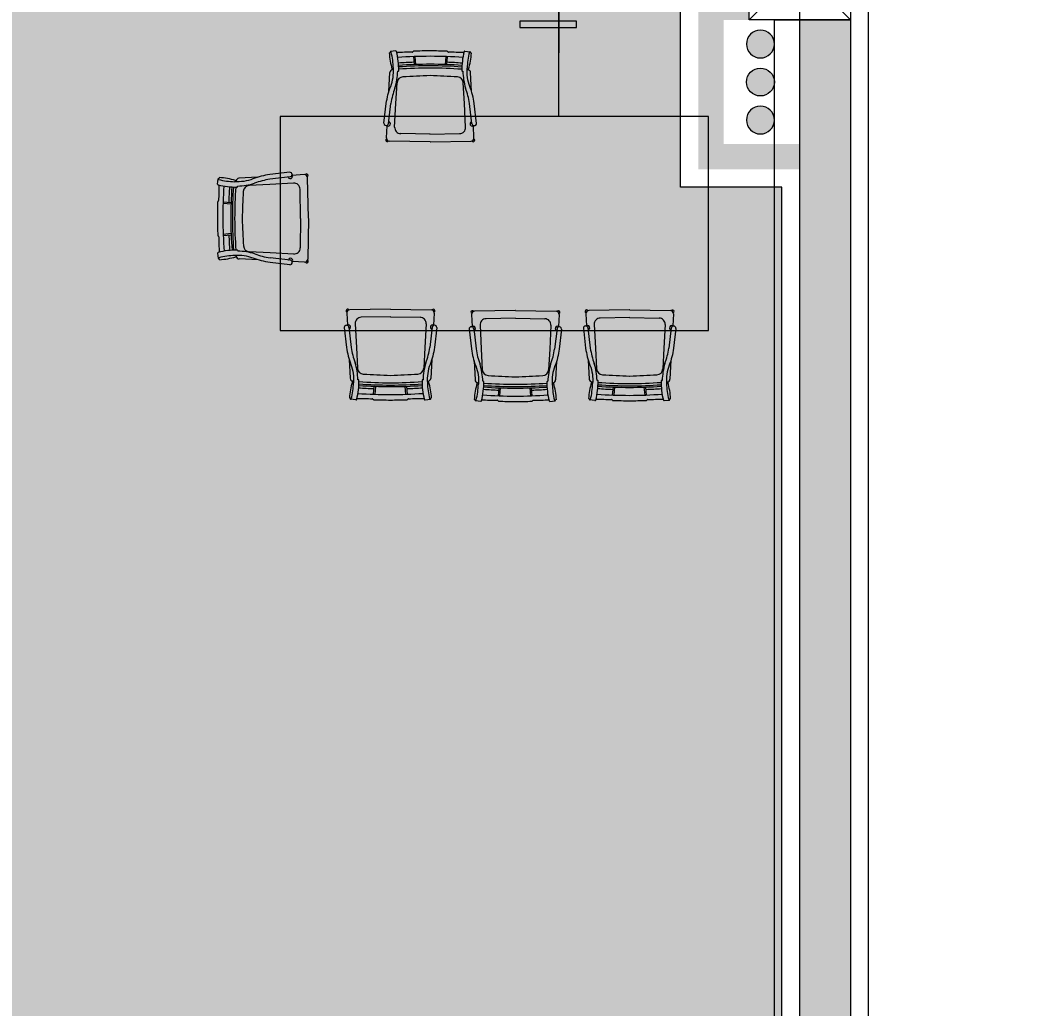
# Model space of a CAD drawing. Header units: millimetres. Extents: x 476571643 to 477489869, y 4620928210 to 4621294454.
# Drawn here: x 477234544 to 477238487, y 4621078495 to 4621082395 of the extents above; entities that cross this region are included whole.
import ezdxf

# ---------------------------------------------------------------- set-up
doc = ezdxf.new("R2010")
doc.units = ezdxf.units.MM
doc.header["$MEASUREMENT"] = 0
for name, color, linetype, lineweight in [('2D Drafting - General_Pen_No__1_Pen_No__7', 7, 'Continuous', 0), ('2D Drafting - General_Pen_No__250_Pen_No__7_Pen_No__7', 7, 'Continuous', 0), ('G-Anno-Nplt_Pen_No__151', 151, 'Continuous', 0), ('G-Anno-Nplt_Pen_No__4', 7, 'Continuous', 0), ('New_0_Pen_No__7', 7, 'Continuous', 0), ('New_reg_nak_Pen_No__7', 7, 'Continuous', 0), ('shaxtebi da milebi_Pen_No__1_Pen_No__1_Pen_No__1', 1, 'Continuous', 0), ('shaxtebi da milebi_Pen_No__5_Pen_No__5_Pen_No__5', 5, 'Continuous', 0), ('zoma_Pen_No__1', 1, 'Continuous', 0), ('zoma_Pen_No__142', 142, 'Continuous', 0), ('zoma_Pen_No__5_Pen_No__5', 5, 'Continuous', 0)]:
    doc.layers.add(name, color=color, linetype=linetype, lineweight=lineweight)
doc.layers.add('shaxtebi da milebi_Pen_No__5_Pen_No__5_Pen_No__252', color=7, linetype='Continuous', lineweight=0, true_color=0x666666)
doc.layers.add('zoma', color=7, linetype='Continuous')
doc.styles.add('GENERATED_STYLE_2', font='arial.ttf')
doc.dimstyles.new('GENERATED_STYLE__12', dxfattribs={"dimtxt": 500, "dimasz": 228, "dimexe": 0.18, "dimexo": 3, "dimgap": 0.09, "dimtad": 1, "dimtih": 1, "dimtoh": 1, "dimlfac": 0.001, "dimzin": 0, "dimdsep": 46, "dimtxsty": 'GENERATED_STYLE_2', "dimblk": 'ARROWHEAD_2', "dimblk1": 'ARROWHEAD_2', "dimblk2": 'ARROWHEAD_2', "dimcen": 0.09, "dimclrd": 1, "dimclre": 1, "dimclrt": 1, "dimadec": 0, "dimazin": 0, "dimtfac": 1, "dimtdec": 4, "dimtmove": 2, "dimatfit": 3, "dimfxl": 1, "dimtolj": 1, "dimtzin": 0, "dimarcsym": 0})
doc.dimstyles.new('GENERATED_STYLE__7', dxfattribs={"dimtxt": 200, "dimasz": 64.421331, "dimexe": 0.18, "dimexo": 3, "dimgap": 0.09, "dimtad": 1, "dimlfac": 0.001, "dimzin": 0, "dimdsep": 46, "dimtxsty": 'GENERATED_STYLE_2', "dimblk": 'ARROWHEAD_2', "dimblk1": 'ARROWHEAD_2', "dimblk2": 'ARROWHEAD_2', "dimcen": 0.09, "dimclrd": 142, "dimclre": 142, "dimclrt": 142, "dimadec": 0, "dimazin": 0, "dimtfac": 1, "dimtdec": 4, "dimtmove": 0, "dimatfit": 3, "dimfxl": 1, "dimtolj": 1, "dimtzin": 0, "dimarcsym": 0})

# ---------------------------------------------------------------- blocks, each defined once
blk = doc.blocks.new('*D1131', base_point=(476844527.1, 4621385791))
at = {"layer": 'zoma_Pen_No__142', "color": 142, "linetype": 'Continuous', "lineweight": 0, "transparency": 16777216}
for p, q in [((477240443.6, 4621093170.3), (477240358.9, 4621093219.3)), ((477240464.8, 4621093194.8), (477240337.7, 4621093194.8)), ((477240401.2, 4621075494.8), (477240401.2, 4621093194.8)), ((477240358.9, 4621075519.3), (477240443.6, 4621075470.3)), ((477240464.8, 4621075494.8), (477240337.7, 4621075494.8)), ((477240401.2, 4621075453.3), (477240401.2, 4621075494.8))]:
    blk.add_line(p, q, dxfattribs=at)
at = {"layer": 'zoma_Pen_No__142', "color": 142, "lineweight": 0, "transparency": 16777216, "insert": (477240361.2, 4621084002.9), "char_height": 200, "attachment_point": 7, "rotation": 90, "style": 'GENERATED_STYLE_2'}
blk.add_mtext('\\A1;{\\pql;\\fArial CYR|b0|i0|c204|p34;17.70}', dxfattribs=at)
blk = doc.blocks.new('ARROWHEAD_2')
at = {"color": 0, "linetype": 'Continuous', "lineweight": 0}
for p, q in [((-0.378, -0.655), (0.378, 0.655)), ((0, 0), (-1, 0))]:
    blk.add_line(p, q, dxfattribs=at)
blk = doc.blocks.new('*D1281', base_point=(476844527.1, 4621385791))
at = {"layer": 'zoma_Pen_No__1', "color": 1, "linetype": 'Continuous', "lineweight": 0, "transparency": 16777216}
for p, q in [((477237821.3, 4621075269.8), (477237821.3, 4621075719.8)), ((477256818.5, 4621075269.8), (477256818.5, 4621075719.8)), ((477237907.9, 4621075644.8), (477237734.7, 4621075344.8)), ((477256731.9, 4621075344.8), (477256905.1, 4621075644.8)), ((477237674.6, 4621075494.8), (477237821.3, 4621075494.8)), ((477237821.3, 4621075494.8), (477256818.5, 4621075494.8)), ((477256818.5, 4621075494.8), (477256965.2, 4621075494.8))]:
    blk.add_line(p, q, dxfattribs=at)
at = {"layer": 'zoma_Pen_No__1', "color": 1, "lineweight": 0, "transparency": 16777216, "insert": (477247714.8, 4621075594.8), "char_height": 500, "attachment_point": 7, "style": 'GENERATED_STYLE_2'}
blk.add_mtext('\\A1;{\\pql;\\fArial CYR|b0|i0|c204|p34;19.00}', dxfattribs=at)

msp = doc.modelspace()

# ---------------------------------------------------------------- hatches: boundary and pattern name
at = {"layer": '2D Drafting - General_Pen_No__250_Pen_No__7_Pen_No__7', "linetype": 'Continuous', "lineweight": 0}
for points in [[(477237621.317, 4621081804.611), (477237221.317, 4621081804.611), (477237221.317, 4621082494.799), (477237321.317, 4621082494.799), (477237421.317, 4621082494.799), (477237421.317, 4621082394.799), (477237321.317, 4621082394.799), (477237321.317, 4621081904.799), (477237621.317, 4621081904.799)], [(477237621.317, 4621082394.799), (477237621.317, 4621075894.799), (477237821.317, 4621075894.799), (477237821.317, 4621082394.799)]]:
    msp.add_hatch(color=7, dxfattribs=at).paths.add_polyline_path(points)
at = {"layer": 'G-Anno-Nplt_Pen_No__151', "linetype": 'Continuous', "lineweight": 0, "true_color": 0x1f2f3f}
msp.add_hatch(color=169, dxfattribs=at).paths.add_polyline_path([(477230791.317, 4621086364.799), (477230991.316, 4621086364.799), (477230991.316, 4621086064.799), (477231291.317, 4621086064.799), (477231291.317, 4621085234.611), (477230891.317, 4621085234.611), (477230891.317, 4621082864.799), (477230991.317, 4621082864.799), (477230991.317, 4621082324.799), (477230891.317, 4621082324.799), (477230891.317, 4621077464.799), (477237551.317, 4621077464.799), (477237551.317, 4621081734.611), (477237151.317, 4621081734.611), (477237151.317, 4621082564.799), (477237351.317, 4621082564.799), (477237351.317, 4621082864.799), (477237551.317, 4621082864.799), (477237551.317, 4621085824.799), (477237351.317, 4621085824.799), (477237351.317, 4621085994.799), (477237351.317, 4621086124.799), (477237151.317, 4621086124.799), (477237151.317, 4621086954.987), (477237551.317, 4621086954.987), (477237551.317, 4621091824.799), (477234051.135, 4621091824.799), (477234051.135, 4621092924.799), (477230991.317, 4621092924.799), (477230991.317, 4621092724.799), (477230791.317, 4621092724.799)])
at = {"layer": 'shaxtebi da milebi_Pen_No__1_Pen_No__1_Pen_No__1', "linetype": 'Continuous', "lineweight": 0}
msp.add_hatch(color=1, dxfattribs=at).paths.add_polyline_path([(477237466.317, 4621082244.799, -1), (477237466.317, 4621082354.799, -1)])
at = {"layer": 'shaxtebi da milebi_Pen_No__5_Pen_No__5_Pen_No__252', "linetype": 'Continuous', "lineweight": 0, "true_color": 0x666666}
msp.add_hatch(color=251, dxfattribs=at).paths.add_polyline_path([(477237466.317, 4621081944.799, 1), (477237466.317, 4621082054.799, 1)])
at = {"layer": 'shaxtebi da milebi_Pen_No__5_Pen_No__5_Pen_No__5', "linetype": 'Continuous', "lineweight": 0}
msp.add_hatch(color=5, dxfattribs=at).paths.add_polyline_path([(477237466.317, 4621082204.799, -1), (477237466.317, 4621082094.799, -1)])

# ---------------------------------------------------------------- linework, layer by layer
at = {"layer": '2D Drafting - General_Pen_No__1_Pen_No__7', "color": 7, "linetype": 'Continuous', "lineweight": 0}
for p, q in [((477237421.317, 4621082394.799), (477237821.317, 4621082794.799)), ((477237821.317, 4621082394.799), (477237421.317, 4621082794.799))]:
    msp.add_line(p, q, dxfattribs=at)
at = {"layer": '2D Drafting - General_Pen_No__1_Pen_No__7', "color": 7, "linetype": 'Continuous', "lineweight": 0, "flags": 128}
for points in [[(477237821.317, 4621082394.799), (477237421.317, 4621082394.799), (477237421.317, 4621082794.799), (477237821.317, 4621082794.799)], [(477237521.317, 4621075894.799), (477237521.317, 4621082394.799), (477237821.317, 4621082394.799), (477237821.317, 4621075894.799)]]:
    msp.add_lwpolyline(points, close=True, dxfattribs=at)
at = {"layer": 'G-Anno-Nplt_Pen_No__4', "color": 7, "linetype": 'Continuous', "lineweight": 0, "flags": 128}
msp.add_lwpolyline([(477237551.317, 4621077464.799), (477237551.317, 4621081734.611), (477237151.317, 4621081734.611), (477237151.317, 4621082564.799), (477237351.317, 4621082564.799), (477237351.317, 4621082864.799), (477237551.317, 4621082864.799), (477237551.317, 4621085824.799), (477237351.317, 4621085824.799), (477237351.317, 4621085994.799), (477237351.317, 4621086124.799), (477237151.317, 4621086124.799), (477237151.317, 4621086954.987), (477237551.317, 4621086954.987), (477237551.317, 4621091824.799)], dxfattribs=at)
at = {"layer": 'New_0_Pen_No__7', "color": 7, "linetype": 'Continuous', "lineweight": 0}
for p, q in [((477236001.632, 4621082264.707), (477236005.31, 4621082265.636)), ((477236005.237, 4621082265.927), (477236005.31, 4621082265.636)), ((477236027.079, 4621082272.354), (477236005.917, 4621082269.878)), ((477236095.807, 4621082270.574), (477236094.541, 4621082268.951)), ((477236096.674, 4621082250.039), (477236099.494, 4621082218.749)), ((477236102.759, 4621082250.337), (477236105.587, 4621082218.954)), ((477236224.507, 4621082250.202), (477236221.61, 4621082218.826)), ((477236230.591, 4621082249.892), (477236227.703, 4621082218.607)), ((477236231.503, 4621082270.425), (477236232.766, 4621082268.799)), ((477236300.235, 4621082272.053), (477236321.392, 4621082269.53)), ((477236322.063, 4621082265.578), (477236321.989, 4621082265.287)), ((477236325.665, 4621082264.35), (477236321.989, 4621082265.287)), ((477236000.468, 4621082112.906), (477236004.473, 4621082187.441)), ((477236037.115, 4621082192.763), (477236035.082, 4621082192.752)), ((477236290.024, 4621082192.484), (477236292.057, 4621082192.469)), ((477236326.495, 4621082112.547), (477236322.654, 4621082187.09)), ((477236027.974, 4621082065.541), (477236032.367, 4621082147.292)), ((477236298.029, 4621082065.243), (477236293.816, 4621082147.004)), ((477235998.867, 4621081984.934), (477236008.315, 4621082065.562)), ((477236022.952, 4621081972.078), (477236027.974, 4621082065.541)), ((477236302.846, 4621081971.77), (477236298.029, 4621082065.243)), ((477236327.814, 4621081984.572), (477236318.544, 4621082065.221)), ((477235990.62, 4621081929.638), (477235993.178, 4621081977.251)), ((477236004.116, 4621081990.725), (477236003.016, 4621081991.644)), ((477236322.577, 4621081990.374), (477236323.679, 4621081991.29)), ((477236335.939, 4621081929.257), (477236333.486, 4621081976.876)), ((477236163.403, 4621081944.251), (477236046.811, 4621081946.427)), ((477236162.334, 4621081944.253), (477236278.93, 4621081946.171)), ((477236162.728, 4621081913.823), (477236002.549, 4621081916.812)), ((477236163.797, 4621081913.822), (477236323.981, 4621081916.458)), ((477235483.03, 4621081774.021), (477235408.503, 4621081769.878)), ((477235610.998, 4621081775.858), (477235530.388, 4621081766.261)), ((477235666.28, 4621081784.207), (477235618.671, 4621081781.561)), ((477235323.631, 4621081747.114), (477235326.068, 4621081768.281)), ((477235330.018, 4621081768.969), (477235330.309, 4621081768.896)), ((477235331.232, 4621081772.576), (477235330.309, 4621081768.896)), ((477235403.241, 4621081737.226), (477235403.248, 4621081739.259)), ((477235530.448, 4621081745.747), (477235448.706, 4621081741.203)), ((477235623.902, 4621081750.942), (477235530.448, 4621081745.747)), ((477235605.218, 4621081770.598), (477235604.297, 4621081771.696)), ((477235682.412, 4621081612.129), (477235679.127, 4621081772.302)), ((477235651.988, 4621081610.543), (477235649.597, 4621081727.13)), ((477235325.538, 4621081678.39), (477235327.159, 4621081679.659)), ((477235345.789, 4621081671.475), (477235377.176, 4621081668.706)), ((477235346.075, 4621081677.561), (477235377.371, 4621081674.799)), ((477235651.985, 4621081611.611), (477235650.281, 4621081495.012)), ((477235682.415, 4621081611.06), (477235680.075, 4621081450.871)), ((477235325.938, 4621081542.695), (477235327.567, 4621081541.435)), ((477235346.148, 4621081549.729), (477235377.519, 4621081552.683)), ((477235346.47, 4621081543.645), (477235377.749, 4621081546.591)), ((477235324.437, 4621081473.96), (477235326.999, 4621081452.808)), ((477235403.987, 4621081484.318), (477235404.006, 4621081482.285)), ((477235531.245, 4621081475.693), (477235449.477, 4621081479.754)), ((477235624.727, 4621081471.049), (477235531.245, 4621081475.693)), ((477235330.953, 4621081452.143), (477235331.243, 4621081452.218)), ((477235332.187, 4621081448.544), (477235331.243, 4621081452.218)), ((477235483.991, 4621081447.995), (477235409.441, 4621081451.698)), ((477235611.969, 4621081446.912), (477235531.303, 4621081456.034)), ((477235606.157, 4621081452.138), (477235605.243, 4621081451.034)), ((477235667.298, 4621081438.889), (477235619.675, 4621081441.255)), ((477235833.92, 4621081238.132), (477235836.399, 4621081190.514)), ((477236006.054, 4621081253.661), (477235845.871, 4621081250.937)), ((477236007.533, 4621081223.231), (477235890.938, 4621081221.249)), ((477236006.465, 4621081223.231), (477236123.058, 4621081221.119)), ((477236007.123, 4621081253.66), (477236167.303, 4621081250.757)), ((477236179.24, 4621081237.938), (477236176.707, 4621081190.324)), ((477236326.6, 4621081232.163), (477236329.08, 4621081184.546)), ((477236498.734, 4621081247.692), (477236338.551, 4621081244.969)), ((477236499.803, 4621081247.691), (477236659.983, 4621081244.789)), ((477236671.92, 4621081231.97), (477236669.387, 4621081184.355)), ((477236777.478, 4621081235.148), (477236779.957, 4621081187.53)), ((477236949.612, 4621081250.676), (477236789.428, 4621081247.953)), ((477236950.681, 4621081250.676), (477237110.861, 4621081247.773)), ((477237122.797, 4621081234.954), (477237120.265, 4621081187.339)), ((477235842.075, 4621081182.822), (477235851.389, 4621081102.178)), ((477235867.036, 4621081195.638), (477235871.903, 4621081102.167)), ((477236146.93, 4621081195.481), (477236141.959, 4621081102.015)), ((477236171.023, 4621081182.638), (477236161.618, 4621081102.004)), ((477236359.717, 4621081189.669), (477236364.584, 4621081096.198)), ((477236500.214, 4621081217.262), (477236383.618, 4621081215.28)), ((477236499.145, 4621081217.263), (477236615.738, 4621081215.15)), ((477236639.611, 4621081189.512), (477236634.639, 4621081096.047)), ((477236810.594, 4621081192.653), (477236815.461, 4621081099.182)), ((477236951.091, 4621081220.246), (477236834.496, 4621081218.264)), ((477236950.022, 4621081220.247), (477237066.615, 4621081218.134)), ((477237090.488, 4621081192.496), (477237085.516, 4621081099.031)), ((477235847.315, 4621081177.023), (477235846.213, 4621081176.105)), ((477236165.776, 4621081176.844), (477236166.877, 4621081175.926)), ((477236334.755, 4621081176.853), (477236344.07, 4621081096.209)), ((477236339.995, 4621081171.054), (477236338.894, 4621081170.137)), ((477236663.703, 4621081176.669), (477236654.298, 4621081096.036)), ((477236658.456, 4621081170.876), (477236659.557, 4621081169.957)), ((477236785.633, 4621081179.838), (477236794.947, 4621081099.194)), ((477236790.873, 4621081174.039), (477236789.771, 4621081173.121)), ((477237114.58, 4621081179.653), (477237105.176, 4621081099.02)), ((477237109.334, 4621081173.86), (477237110.434, 4621081172.941)), ((477235871.903, 4621081102.167), (477235876.161, 4621081020.409)), ((477236141.959, 4621081102.015), (477236137.61, 4621081020.262)), ((477236364.584, 4621081096.198), (477236368.841, 4621081014.44)), ((477236634.639, 4621081096.047), (477236630.29, 4621081014.293)), ((477236815.461, 4621081099.182), (477236819.718, 4621081017.424)), ((477237085.516, 4621081099.031), (477237081.168, 4621081017.278)), ((477235843.464, 4621081054.847), (477235847.345, 4621080980.306)), ((477236169.491, 4621081054.665), (477236165.526, 4621080980.128)), ((477236336.144, 4621081048.879), (477236340.025, 4621080974.338)), ((477236662.171, 4621081048.696), (477236658.206, 4621080974.159)), ((477236787.021, 4621081051.863), (477236790.903, 4621080977.322)), ((477237113.048, 4621081051.68), (477237109.084, 4621080977.144)), ((477235879.978, 4621080974.93), (477235877.945, 4621080974.944)), ((477235939.442, 4621080917.554), (477235942.313, 4621080948.841)), ((477235945.526, 4621080917.247), (477235948.406, 4621080948.625)), ((477236067.274, 4621080917.179), (477236064.429, 4621080948.56)), ((477236073.358, 4621080917.479), (477236070.522, 4621080948.769)), ((477236132.886, 4621080974.788), (477236134.92, 4621080974.8)), ((477236372.658, 4621080968.961), (477236370.625, 4621080968.976)), ((477236625.567, 4621080968.82), (477236627.6, 4621080968.832)), ((477236823.536, 4621080971.946), (477236821.503, 4621080971.96)), ((477236883, 4621080914.57), (477236885.871, 4621080945.856)), ((477236889.084, 4621080914.263), (477236891.964, 4621080945.641)), ((477237010.831, 4621080914.195), (477237007.987, 4621080945.576)), ((477237016.916, 4621080914.495), (477237014.08, 4621080945.784)), ((477237076.444, 4621080971.804), (477237078.477, 4621080971.816)), ((477236432.122, 4621080911.586), (477236434.994, 4621080942.872)), ((477236438.207, 4621080911.279), (477236441.086, 4621080942.656)), ((477236559.954, 4621080911.21), (477236557.109, 4621080942.591)), ((477236566.039, 4621080911.511), (477236563.202, 4621080942.8)), ((477235844.376, 4621080903.045), (477235848.052, 4621080902.11)), ((477235847.978, 4621080901.819), (477235848.052, 4621080902.11)), ((477235869.81, 4621080895.356), (477235848.652, 4621080897.867)), ((477235938.541, 4621080897.021), (477235937.277, 4621080898.646)), ((477236074.237, 4621080896.945), (477236075.502, 4621080898.569)), ((477236142.966, 4621080895.202), (477236164.126, 4621080897.69)), ((477236168.409, 4621080902.864), (477236164.731, 4621080901.933)), ((477236164.805, 4621080901.641), (477236164.731, 4621080901.933)), ((477236337.056, 4621080897.077), (477236340.732, 4621080896.141)), ((477236340.658, 4621080895.85), (477236340.732, 4621080896.141)), ((477236362.49, 4621080889.387), (477236341.332, 4621080891.898)), ((477236431.221, 4621080891.052), (477236429.957, 4621080892.678)), ((477236566.917, 4621080890.976), (477236568.182, 4621080892.6)), ((477236635.646, 4621080889.234), (477236656.807, 4621080891.722)), ((477236661.089, 4621080896.895), (477236657.411, 4621080895.964)), ((477236657.485, 4621080895.673), (477236657.411, 4621080895.964)), ((477236787.933, 4621080900.061), (477236791.61, 4621080899.126)), ((477236791.536, 4621080898.835), (477236791.61, 4621080899.126)), ((477236813.368, 4621080892.371), (477236792.21, 4621080894.883)), ((477236882.098, 4621080894.037), (477236880.835, 4621080895.662)), ((477237017.794, 4621080893.961), (477237019.06, 4621080895.585)), ((477237086.523, 4621080892.218), (477237107.684, 4621080894.706)), ((477237111.966, 4621080899.879), (477237108.289, 4621080898.948)), ((477237108.362, 4621080898.657), (477237108.289, 4621080898.948))]:
    msp.add_line(p, q, dxfattribs=at)
for points in [[(477236671.26, 4621084180.132), (477236671.26, 4621082265.021)], [(477236671.26, 4621082014.195), (477236671.26, 4621082614.195), (477237325.427, 4621082614.195)], [(477235980.729, 4621081987.06), (477235989.931, 4621082065.583)], [(477236345.956, 4621081986.657), (477236336.927, 4621082065.2)], [(477235608.84, 4621081793.992), (477235530.334, 4621081784.645)], [(477235609.917, 4621081428.766), (477235531.357, 4621081437.65)], [(477235823.934, 4621081180.727), (477235833.005, 4621081102.188)], [(477236189.161, 4621081180.522), (477236180.002, 4621081101.994)], [(477236316.614, 4621081174.758), (477236325.686, 4621081096.22)], [(477236681.841, 4621081174.553), (477236672.682, 4621081096.025)], [(477236767.492, 4621081177.742), (477236776.563, 4621081099.204)], [(477237132.719, 4621081177.538), (477237123.56, 4621081099.01)]]:
    msp.add_lwpolyline(points, dxfattribs=at)
for points in [[(477236740.277, 4621082389.695), (477236516.781, 4621082389.695), (477236516.781, 4621082364.879), (477236740.277, 4621082364.879)], [(477237261.26, 4621082014.195), (477235571.022, 4621082014.195), (477235571.022, 4621081168.735), (477237261.26, 4621081168.735)]]:
    msp.add_lwpolyline(points, close=True, dxfattribs=at)
for points in [[(477235989.987, 4621082065.583, -0.05838097), (477236007.194, 4621082132.254, 0.11288216), (477236017.778, 4621082205.037)], [(477236336.872, 4621082065.2, 0.05838097), (477236319.811, 4621082131.909, -0.11288216), (477236309.388, 4621082204.716)], [(477235989.326, 4621081977.877), (477235991.648, 4621081977.542, -0.08130171), (477235996.989, 4621081975.859)], [(477236337.339, 4621081977.493), (477236335.017, 4621081977.164, 0.08130171), (477236329.672, 4621081975.492)], [(477235530.334, 4621081784.589, 0.05838097), (477235463.695, 4621081767.258, -0.11288216), (477235390.931, 4621081756.54)], [(477235618.038, 4621081785.412), (477235618.377, 4621081783.091, 0.08130171), (477235620.07, 4621081777.753)], [(477235531.357, 4621081437.705, -0.05838097), (477235464.617, 4621081454.643, 0.11288216), (477235391.791, 4621081464.932)], [(477235619.065, 4621081437.4), (477235619.39, 4621081439.723, -0.08130171), (477235621.052, 4621081445.071)], [(477235832.546, 4621081189.895), (477235834.868, 4621081190.226, 0.08130171), (477235840.212, 4621081191.9)], [(477236180.559, 4621081189.7), (477236178.237, 4621081190.033, -0.08130171), (477236172.896, 4621081191.714)], [(477236325.227, 4621081183.926), (477236327.549, 4621081184.257, 0.08130171), (477236332.892, 4621081185.932)], [(477236673.239, 4621081183.732), (477236670.918, 4621081184.065, -0.08130171), (477236665.576, 4621081185.745)], [(477236776.104, 4621081186.911), (477236778.426, 4621081187.241, 0.08130171), (477236783.77, 4621081188.916)], [(477237124.117, 4621081186.716), (477237121.795, 4621081187.049, -0.08130171), (477237116.453, 4621081188.73)], [(477235833.061, 4621081102.188, 0.05838097), (477235850.158, 4621081035.489, -0.11288216), (477235860.621, 4621080962.688)], [(477236179.946, 4621081101.994, -0.05838097), (477236162.775, 4621081035.314, 0.11288216), (477236152.23, 4621080962.524)], [(477236325.741, 4621081096.22, 0.05838097), (477236342.838, 4621081029.52, -0.11288216), (477236353.301, 4621080956.719)], [(477236672.627, 4621081096.025, -0.05838097), (477236655.455, 4621081029.345, 0.11288216), (477236644.911, 4621080956.556)], [(477236776.619, 4621081099.204, 0.05838097), (477236793.715, 4621081032.505, -0.11288216), (477236804.178, 4621080959.704)], [(477237123.504, 4621081099.01, -0.05838097), (477237106.333, 4621081032.329, 0.11288216), (477237095.788, 4621080959.54)]]:
    msp.add_lwpolyline(points, format="xyb", dxfattribs=at)
for centre, radius, start, end in [((477236279.008, 4621082280.809), 277.843, 183.322308, 196.720879), ((477236007.834, 4621082267.514), 3.044, 129.032752, 211.421542), ((477236006.271, 4621082266.855), 3.044, 14.285143, 96.673945), ((477235738.789, 4621082198.748), 279.06, 1.2913, 14.285155), ((477236027.433, 4621082269.331), 3.044, 14.285158, 96.673951), ((477235759.951, 4621082201.225), 279.06, 358.628489, 14.285155), ((477236564.635, 4621059052.071), 23220.515, 91.1657892, 91.3161525), ((477236163.359, 4621080496.303), 1755.051, 85.796168, 94.184849), ((477236092.141, 4621082270.823), 3.044, 271.165789, 322.042385), ((477236098.207, 4621082268.702), 3.044, 91.136613, 142.042372), ((477236558.758, 4621059055.799), 23220.515, 90.9749413, 91.1366155), ((477235717.385, 4621059056.726), 23220.515, 88.7370948, 88.898769), ((477236229.099, 4621082268.558), 3.044, 37.831356, 88.7371), ((477236235.17, 4621082270.665), 3.044, 217.831348, 268.707931), ((477235711.499, 4621059053.011), 23220.515, 88.5575588, 88.707922), ((477236567.206, 4621082200.335), 279.06, 165.588555, 181.245221), ((477236299.875, 4621082269.031), 3.044, 83.199775, 165.588549), ((477236588.363, 4621082197.812), 279.06, 165.588555, 178.58241), ((477236048.325, 4621082281.063), 277.843, 343.152831, 356.551403), ((477236321.031, 4621082266.508), 3.044, 83.199771, 165.588553), ((477236319.47, 4621082267.17), 3.044, 328.452169, 50.840957), ((477236161.665, 4621080464.799), 1764.182, 92.046245, 94.019469), ((477236161.665, 4621080464.799), 1755.051, 85.854241, 94.019469), ((477236161.665, 4621080464.799), 1748.964, 85.848304, 94.025407), ((477236161.665, 4621080464.799), 1764.182, 85.854241, 87.827465), ((477236016.63, 4621082186.788), 12.174, 98.073629, 176.924068), ((477236015.828, 4621082201.746), 3.044, 196.720874, 273.009377), ((477237232.574, 4621059057.324), 23173.34, 93.0039966, 93.0093776), ((477235771.188, 4621082201.036), 264.024, 343.41271, 358.202057), ((477236056.681, 4621082145.985), 24.348, 92.914472, 176.924068), ((477236037.106, 4621082194.589), 1.826, 270.304311, 358.628485), ((477236161.665, 4621080464.799), 1739.833, 85.831094, 94.042616), ((477237232.148, 4621059057.332), 23142.905, 92.6482821, 92.9144718), ((477235043.144, 4621059059.744), 23142.905, 86.9592386, 87.2254284), ((477236269.5, 4621082145.751), 24.348, 2.949641, 86.959239), ((477236290.037, 4621082194.31), 1.826, 181.245222, 269.569406), ((477236555.969, 4621082200.171), 264.024, 181.671653, 196.461), ((477235043.577, 4621059059.736), 23173.34, 86.8643417, 86.8697226), ((477236311.331, 4621082201.421), 3.044, 266.864332, 343.152825), ((477236310.496, 4621082186.464), 12.174, 2.949641, 81.800083), ((477236283.116, 4621082025.482), 277.599, 158.845452, 171.698512), ((477236043.654, 4621082025.746), 277.599, 8.175199, 21.028258), ((477235989.921, 4621081987.05), 9.192, 179.936852, 359.936857), ((477235996.885, 4621081985.05), 9.192, 270.648482, 38.119812), ((477236000.806, 4621081993.141), 1.085, 199.797053, 284.136245), ((477236001.608, 4621081989.958), 2.196, 50.112008, 104.136219), ((477236047.265, 4621081970.771), 24.348, 176.924068, 268.930841), ((477236278.529, 4621081970.517), 24.348, 270.94287, 2.949643), ((477236329.796, 4621081984.683), 9.192, 141.753898, 269.225227), ((477236325.084, 4621081989.602), 2.196, 75.737471, 129.761695), ((477236325.893, 4621081992.782), 1.085, 255.737505, 340.076648), ((477236336.764, 4621081986.667), 9.192, 179.936857, 359.936852), ((477235993.862, 4621081920.693), 6.087, 118.449945, 327.404958), ((477236002.776, 4621081928.985), 12.174, 176.924067, 268.930838), ((477236163.296, 4621081944.253), 30.436, 268.930825, 270.942855), ((477236163.269, 4621081919.901), 6.087, 268.930825, 270.942855), ((477236323.781, 4621081928.631), 12.174, 270.94287, 2.949643), ((477236332.677, 4621081920.32), 6.087, 212.468746, 61.423772), ((477235602.796, 4621081773.903), 1.085, 345.969614, 70.308799), ((477235605.979, 4621081773.108), 2.196, 165.969637, 219.993859), ((477235610.879, 4621081777.84), 9.192, 231.986044, 359.457383), ((477235608.867, 4621081784.8), 9.192, 270.169005, 90.169005), ((477235666.955, 4621081772.052), 12.174, 1.175014, 93.181795), ((477235675.23, 4621081780.981), 6.087, 302.700896, 151.655918), ((477235326.655, 4621081746.766), 3.044, 173.431913, 255.82071), ((477235394.267, 4621082014.374), 279.06, 255.820705, 271.477371), ((477235329.092, 4621081767.933), 3.044, 173.431916, 255.820707), ((477235328.436, 4621081766.369), 3.044, 58.684313, 141.073095), ((477258544.868, 4621081252.462), 23220.515, 178.7897082, 178.9400715), ((477235396.704, 4621082035.541), 279.06, 255.820705, 268.81456), ((477235315.642, 4621081495.171), 277.843, 73.384981, 86.783552), ((477237099.922, 4621081617.435), 1755.051, 176.028318, 184.416999), ((477237131.432, 4621081615.869), 1764.182, 176.086392, 178.059615), ((477237131.432, 4621081615.869), 1755.051, 176.086392, 184.251619), ((477237131.432, 4621081615.869), 1748.964, 176.080454, 184.257557), ((477237131.432, 4621081615.869), 1739.833, 176.063244, 184.274766), ((477235394.218, 4621081758.496), 3.044, 357.09648, 73.384982), ((477235409.178, 4621081757.722), 12.174, 93.181793, 172.032229), ((477258540.849, 4621080584.512), 23173.34, 177.0964781, 177.1018591), ((477235401.415, 4621081737.232), 1.826, 271.477373, 359.801533), ((477235394.477, 4621082003.137), 264.024, 271.903803, 286.69315), ((477235450.057, 4621081716.892), 24.348, 93.181793, 177.191391), ((477235570.976, 4621081491.534), 277.599, 98.407348, 111.260408), ((477235625.253, 4621081726.631), 24.348, 1.17502, 93.181793), ((477258540.843, 4621080584.085), 23142.905, 177.1913886, 177.4575784), ((477258541.129, 4621081258.332), 23220.515, 178.9692446, 179.1309188), ((477235327.414, 4621081675.994), 3.044, 128.063497, 178.969254), ((477235325.283, 4621081682.056), 3.044, 308.063489, 358.940064), ((477258538.647, 4621082099.702), 23220.515, 181.2070917, 181.3687659), ((477258534.386, 4621082773.081), 23142.905, 182.8804322, 183.1466219), ((477235651.983, 4621081611.505), 30.436, 359.162988, 1.175018), ((477235676.335, 4621081611.576), 6.087, 359.162997, 1.175022), ((477235327.801, 4621081545.102), 3.044, 181.368763, 232.274517), ((477235325.704, 4621081539.027), 3.044, 1.397945, 52.274517), ((477258542.351, 4621082105.594), 23220.515, 181.397939, 181.5483023), ((477237131.432, 4621081615.869), 1764.182, 182.278395, 184.251619), ((477235450.685, 4621081504.073), 24.348, 183.146622, 267.156218), ((477235327.459, 4621081474.326), 3.044, 104.517305, 186.906102), ((477235396.648, 4621081207.122), 279.06, 88.860639, 104.517305), ((477235399.21, 4621081185.97), 279.06, 91.52345, 104.517305), ((477235314.962, 4621081725.852), 277.843, 273.554458, 286.95303), ((477235395.09, 4621081462.995), 3.044, 286.95303, 3.241524), ((477235410.045, 4621081463.857), 12.174, 188.305778, 267.156216), ((477258534.392, 4621082773.509), 23173.34, 183.2361507, 183.2415316), ((477235402.161, 4621081484.301), 1.826, 0.53647, 88.860639), ((477235396.792, 4621081218.36), 264.024, 73.644861, 88.434207), ((477235570.27, 4621081730.995), 277.599, 249.077602, 261.930662), ((477235625.935, 4621081495.368), 24.348, 267.156217, 359.162991), ((477235330.02, 4621081453.174), 3.044, 104.517305, 186.906102), ((477235329.355, 4621081454.734), 3.044, 219.264908, 301.653695), ((477235603.755, 4621081448.818), 1.085, 290.029209, 14.368377), ((477235606.934, 4621081449.633), 2.196, 140.344149, 194.368382), ((477235611.861, 4621081444.93), 9.192, 0.880626, 128.351968), ((477235609.89, 4621081437.958), 9.192, 270.169006, 90.169005), ((477235667.902, 4621081451.048), 12.174, 267.156217, 359.162991), ((477235676.23, 4621081442.168), 6.087, 208.682094, 57.637114), ((477235837.177, 4621081247.071), 6.087, 32.499788, 241.454817), ((477235846.078, 4621081238.765), 12.174, 90.973917, 182.980686), ((477236006.571, 4621081223.229), 30.436, 88.961881, 90.97391), ((477236006.585, 4621081247.582), 6.087, 88.961781, 90.973811), ((477236167.083, 4621081238.585), 12.174, 356.955116, 88.961885), ((477236175.992, 4621081246.882), 6.087, 298.480992, 147.436007), ((477236329.858, 4621081241.103), 6.087, 32.499788, 241.454817), ((477236338.758, 4621081232.796), 12.174, 90.973914, 182.980693), ((477236499.252, 4621081217.261), 30.436, 88.961881, 90.97391), ((477236499.265, 4621081241.613), 6.087, 88.962031, 90.97406), ((477236659.763, 4621081232.617), 12.174, 356.955113, 88.961884), ((477236668.673, 4621081240.913), 6.087, 298.480984, 147.436015), ((477236780.735, 4621081244.087), 6.087, 32.499797, 241.454808), ((477236789.635, 4621081235.781), 12.174, 90.973917, 182.980686), ((477236950.129, 4621081220.245), 30.436, 88.961881, 90.97391), ((477236950.143, 4621081244.597), 6.087, 88.962031, 90.97406), ((477237110.64, 4621081235.601), 12.174, 356.95511, 88.961887), ((477237119.55, 4621081243.897), 6.087, 298.480993, 147.436006), ((477235833.126, 4621081180.721), 9.192, 359.967903, 179.967897), ((477235840.093, 4621081182.709), 9.192, 321.784944, 89.256273), ((477235891.352, 4621081196.904), 24.348, 90.973915, 182.980688), ((477236122.616, 4621081196.774), 24.348, 356.955113, 88.961887), ((477236173.005, 4621081182.523), 9.192, 90.679529, 218.150858), ((477236179.969, 4621081180.527), 9.192, 359.967903, 179.967897), ((477236325.806, 4621081174.753), 9.192, 359.967903, 179.967897), ((477236332.773, 4621081176.741), 9.192, 321.784942, 89.256274), ((477236384.032, 4621081190.935), 24.348, 90.973917, 182.980689), ((477236615.297, 4621081190.806), 24.348, 356.955114, 88.961886), ((477236665.685, 4621081176.554), 9.192, 90.679528, 218.150856), ((477236672.649, 4621081174.559), 9.192, 359.967897, 179.967903), ((477236776.684, 4621081177.737), 9.192, 359.967897, 179.967903), ((477236783.65, 4621081179.725), 9.192, 321.78494, 89.256274), ((477236834.91, 4621081193.919), 24.348, 90.973915, 182.980688), ((477237066.174, 4621081193.79), 24.348, 356.955111, 88.961886), ((477237116.562, 4621081179.538), 9.192, 90.679527, 218.15086), ((477237123.527, 4621081177.543), 9.192, 359.967904, 179.967903), ((477235844.001, 4621081174.612), 1.085, 75.768507, 160.107737), ((477235844.808, 4621081177.793), 2.196, 255.768509, 309.792742), ((477236168.284, 4621081177.612), 2.196, 230.143057, 284.167277), ((477236169.087, 4621081174.43), 1.085, 19.828123, 104.167246), ((477236336.681, 4621081168.644), 1.085, 75.768537, 160.107708), ((477236337.488, 4621081171.825), 2.196, 255.768528, 309.792774), ((477236660.965, 4621081171.643), 2.196, 230.143025, 284.167257), ((477236661.768, 4621081168.461), 1.085, 19.828093, 104.167274), ((477236787.559, 4621081171.628), 1.085, 75.768524, 160.107655), ((477236788.365, 4621081174.809), 2.196, 255.76854, 309.792763), ((477237111.842, 4621081174.628), 2.196, 230.143056, 284.167278), ((477237112.645, 4621081171.446), 1.085, 19.8281, 104.16727), ((477236126.257, 4621081141.802), 277.599, 188.206244, 201.059303), ((477235886.795, 4621081141.936), 277.599, 338.876498, 351.729557), ((477236618.937, 4621081135.833), 277.599, 188.206244, 201.059303), ((477236379.475, 4621081135.967), 277.599, 338.876498, 351.729557), ((477237069.815, 4621081138.817), 277.599, 188.206244, 201.059303), ((477236830.353, 4621081138.951), 277.599, 338.876498, 351.729557), ((477235614.037, 4621080967.099), 264.024, 1.702699, 16.492045), ((477236398.818, 4621080966.659), 264.024, 163.443756, 178.233102), ((477236106.718, 4621080961.13), 264.024, 1.702699, 16.492045), ((477236891.499, 4621080960.691), 264.024, 163.443756, 178.233103), ((477236557.595, 4621080964.115), 264.024, 1.702699, 16.492045), ((477237342.376, 4621080963.675), 264.024, 163.443756, 178.233102), ((477235900.476, 4621081021.675), 24.348, 182.980686, 266.990284), ((477237114.323, 4621104108.342), 23142.905, 266.990284, 267.2564737), ((477234925.318, 4621104109.568), 23142.905, 272.6793274, 272.9455171), ((477236113.296, 4621081021.555), 24.348, 272.945517, 356.955114), ((477236393.156, 4621081015.706), 24.348, 182.980688, 266.990285), ((477237607.003, 4621104102.373), 23142.905, 266.990284, 267.2564737), ((477235417.998, 4621104103.6), 23142.905, 272.6793274, 272.9455171), ((477236605.976, 4621081015.587), 24.348, 272.945517, 356.955114), ((477236844.034, 4621081018.69), 24.348, 182.980689, 266.990283), ((477238057.881, 4621104105.358), 23142.905, 266.990284, 267.2564737), ((477235868.876, 4621104106.584), 23142.905, 272.6793279, 272.9455176), ((477237056.854, 4621081018.571), 24.348, 272.945518, 356.95511), ((477236121.724, 4621080886.482), 277.843, 163.183876, 176.582448), ((477235859.503, 4621080980.939), 12.174, 182.980689, 261.831125), ((477235581.642, 4621080969.44), 279.06, 345.6196, 358.613455), ((477235858.676, 4621080965.982), 3.044, 86.895376, 163.183889), ((477237113.894, 4621104108.35), 23173.34, 266.8953794, 266.9007603), ((477235602.8, 4621080966.929), 279.06, 345.619601, 1.276266), ((477235879.965, 4621080973.104), 1.826, 1.27626, 89.600444), ((477236007.4, 4621082702.684), 1755.051, 265.885287, 274.050514), ((477236007.4, 4621082702.684), 1748.964, 265.879349, 274.056452), ((477236007.4, 4621082702.684), 1739.833, 265.86214, 274.073662), ((477236410.055, 4621080966.477), 279.06, 178.659535, 194.316201), ((477236132.897, 4621080972.962), 1.826, 90.335357, 178.659553), ((477234924.896, 4621104109.576), 23173.34, 273.0350314, 273.0404124), ((477236431.216, 4621080968.964), 279.06, 181.322346, 194.316201), ((477236154.179, 4621080965.816), 3.044, 16.751929, 93.040432), ((477236153.369, 4621080980.775), 12.174, 278.104674, 356.955113), ((477235891.041, 4621080886.612), 277.843, 3.353353, 16.751925), ((477236614.405, 4621080880.514), 277.843, 163.183876, 176.582448), ((477236352.183, 4621080974.971), 12.174, 182.980686, 261.831127), ((477236074.322, 4621080963.472), 279.06, 345.619601, 358.613455), ((477236351.356, 4621080960.013), 3.044, 86.895381, 163.183861), ((477237606.574, 4621104102.381), 23173.34, 266.8953793, 266.9007602), ((477236095.48, 4621080960.96), 279.06, 345.619601, 1.276266), ((477236372.646, 4621080967.135), 1.826, 1.27626, 89.600443), ((477236500.081, 4621082696.716), 1755.051, 265.885287, 274.050514), ((477236500.081, 4621082696.716), 1748.964, 265.879349, 274.056452), ((477236500.081, 4621082696.716), 1739.833, 265.86214, 274.073661), ((477236902.736, 4621080960.508), 279.06, 178.659535, 194.316201), ((477236625.577, 4621080966.994), 1.826, 90.335371, 178.659511), ((477235417.567, 4621104103.607), 23173.34, 273.0350559, 273.0404369), ((477236923.897, 4621080962.996), 279.06, 181.322346, 194.316201), ((477236646.859, 4621080959.848), 3.044, 16.751921, 93.040417), ((477236646.049, 4621080974.806), 12.174, 278.104673, 356.955113), ((477236383.722, 4621080880.643), 277.843, 3.353353, 16.751925), ((477237065.282, 4621080883.498), 277.843, 163.183876, 176.582448), ((477236803.06, 4621080977.955), 12.174, 182.980686, 261.831128), ((477236525.2, 4621080966.456), 279.06, 345.6196, 358.613455), ((477236802.234, 4621080962.998), 3.044, 86.895372, 163.18387), ((477238057.451, 4621104105.366), 23173.34, 266.8953794, 266.9007603), ((477236546.358, 4621080963.945), 279.06, 345.619601, 1.276267), ((477236823.523, 4621080970.12), 1.826, 1.276304, 89.60043), ((477236950.958, 4621082699.7), 1755.051, 265.885287, 274.050514), ((477236950.958, 4621082699.7), 1748.964, 265.879349, 274.056452), ((477236950.958, 4621082699.7), 1739.833, 265.86214, 274.073661), ((477237353.613, 4621080963.492), 279.06, 178.659535, 194.316201), ((477237076.455, 4621080969.978), 1.826, 90.335377, 178.659533), ((477235868.444, 4621104106.592), 23173.34, 273.0350559, 273.0404369), ((477237374.774, 4621080965.98), 279.06, 181.322346, 194.316201), ((477237097.736, 4621080962.832), 3.044, 16.751909, 93.040427), ((477237096.926, 4621080977.79), 12.174, 278.104673, 356.955113), ((477236834.599, 4621080883.627), 277.843, 3.353353, 16.751925), ((477236005.724, 4621082671.18), 1755.051, 265.827214, 274.215894), ((477236007.4, 4621082702.684), 1764.182, 265.885287, 267.858511), ((477236007.4, 4621082702.684), 1764.182, 272.077291, 274.050514), ((477236498.404, 4621082665.211), 1755.051, 265.827214, 274.215895), ((477236500.081, 4621082696.716), 1764.182, 265.885287, 267.858511), ((477236500.081, 4621082696.716), 1764.182, 272.077291, 274.050514), ((477236949.281, 4621082668.195), 1755.051, 265.827214, 274.215894), ((477236950.958, 4621082699.7), 1764.182, 265.885287, 267.858511), ((477236950.958, 4621082699.7), 1764.182, 272.07729, 274.050514), ((477235850.573, 4621080900.228), 3.044, 148.48321, 230.872006), ((477235849.011, 4621080900.889), 3.044, 263.230803, 345.619604), ((477235870.169, 4621080898.378), 3.044, 263.230804, 345.619603), ((477236445.964, 4621104114.713), 23220.515, 268.5886041, 268.7389673), ((477235934.874, 4621080896.778), 3.044, 37.862379, 88.738962), ((477235940.944, 4621080898.889), 3.044, 217.862382, 268.768139), ((477236440.081, 4621104110.995), 23220.515, 268.7681401, 268.9298143), ((477235598.708, 4621104111.466), 23220.515, 271.0059864, 271.1676606), ((477236071.836, 4621080898.816), 3.044, 271.167664, 322.073416), ((477236077.903, 4621080896.698), 3.044, 91.196845, 142.073421), ((477235592.828, 4621104115.191), 23220.515, 271.1968342, 271.3471974), ((477236142.61, 4621080898.225), 3.044, 194.316205, 276.704992), ((477236163.771, 4621080900.713), 3.044, 194.316204, 276.704993), ((477236162.208, 4621080900.053), 3.044, 309.063797, 31.452586), ((477236343.253, 4621080894.259), 3.044, 148.483213, 230.872003), ((477236341.691, 4621080894.921), 3.044, 263.230816, 345.619591), ((477236362.849, 4621080892.409), 3.044, 263.230813, 345.619594), ((477236938.645, 4621104108.744), 23220.515, 268.5886032, 268.7389664), ((477236427.554, 4621080890.81), 3.044, 37.862402, 88.738974), ((477236433.624, 4621080892.92), 3.044, 217.862381, 268.768139), ((477236932.761, 4621104105.026), 23220.515, 268.7681401, 268.9298143), ((477236091.388, 4621104105.498), 23220.515, 271.0059873, 271.1676615), ((477236564.516, 4621080892.847), 3.044, 271.167664, 322.073416), ((477236570.583, 4621080890.73), 3.044, 91.196824, 142.073406), ((477236085.508, 4621104109.222), 23220.515, 271.1968351, 271.3471983), ((477236635.29, 4621080892.257), 3.044, 194.316204, 276.704993), ((477236656.451, 4621080894.744), 3.044, 194.316186, 276.704989), ((477236654.889, 4621080894.085), 3.044, 309.063794, 31.452594), ((477236794.13, 4621080897.244), 3.044, 148.483213, 230.872003), ((477236792.568, 4621080897.905), 3.044, 263.230813, 345.619594), ((477236813.726, 4621080895.394), 3.044, 263.230806, 345.6196), ((477237389.522, 4621104111.728), 23220.515, 268.5886041, 268.7389673), ((477236878.432, 4621080893.794), 3.044, 37.862387, 88.738953), ((477236884.501, 4621080895.905), 3.044, 217.86239, 268.768131), ((477237383.639, 4621104108.01), 23220.515, 268.7681401, 268.9298143), ((477236542.265, 4621104108.482), 23220.515, 271.0059873, 271.1676615), ((477237015.394, 4621080895.831), 3.044, 271.167659, 322.073422), ((477237021.461, 4621080893.714), 3.044, 91.196838, 142.073427), ((477236536.386, 4621104112.206), 23220.515, 271.1968342, 271.3471974), ((477237086.168, 4621080895.241), 3.044, 194.316204, 276.704992), ((477237107.329, 4621080897.729), 3.044, 194.316204, 276.704993), ((477237105.766, 4621080897.069), 3.044, 309.063801, 31.452584)]:
    msp.add_arc(centre, radius, start, end, dxfattribs=at)
at = {"layer": 'New_reg_nak_Pen_No__7', "color": 7, "linetype": 'Continuous', "lineweight": 0, "flags": 128}
msp.add_lwpolyline([(477230921.317, 4621093194.799), (477230921.317, 4621093264.799), (477237891.318, 4621093264.799), (477237891.058, 4621075494.799), (477237821.317, 4621075494.799)], dxfattribs=at)
at = {"layer": 'shaxtebi da milebi_Pen_No__1_Pen_No__1_Pen_No__1', "color": 1, "linetype": 'Continuous', "lineweight": 0, "flags": 128}
msp.add_lwpolyline([(477237466.317, 4621082244.799, 1), (477237466.317, 4621082354.799, 1)], format="xyb", close=True, dxfattribs=at)
at = {"layer": 'shaxtebi da milebi_Pen_No__5_Pen_No__5_Pen_No__252', "color": 251, "linetype": 'Continuous', "lineweight": 0, "true_color": 0x666666, "flags": 128}
msp.add_lwpolyline([(477237466.317, 4621081944.799, 1), (477237466.317, 4621082054.799, 1)], format="xyb", close=True, dxfattribs=at)
at = {"layer": 'shaxtebi da milebi_Pen_No__5_Pen_No__5_Pen_No__5', "color": 5, "linetype": 'Continuous', "lineweight": 0, "flags": 128}
msp.add_lwpolyline([(477237466.317, 4621082204.799, -1), (477237466.317, 4621082094.799, -1)], format="xyb", close=True, dxfattribs=at)
at = {"layer": 'zoma_Pen_No__5_Pen_No__5', "color": 5, "linetype": 'Continuous', "lineweight": 0}
msp.add_line((477237621.317, 4621071985.202), (477237621.317, 4621096696.008), dxfattribs=at)

# ---------------------------------------------------------------- dimensions: what is measured, and where the dimension line sits
at = {"layer": 'zoma', "color": 142, "linetype": 'Continuous', "lineweight": 0}
dim = msp.add_linear_dim(base=(477240401.24, 4621093194.796), p1=(477237891.242, 4621075494.799), p2=(477214576.618, 4621093194.796), angle=90, dimstyle='GENERATED_STYLE__7', dxfattribs=at)
dim.commit()
dim.dimension.update_dxf_attribs({"geometry": '*D1131', "text_midpoint": (477240261.24, 4621084338.856), "dimtype": 160, "text_rotation": 90})
at = {"layer": 'zoma', "color": 1, "linetype": 'Continuous', "lineweight": 0}
dim = msp.add_linear_dim(base=(477256818.544, 4621075494.799), p1=(477237821.317, 4621093194.796), p2=(477256818.544, 4621075496.849), dimstyle='GENERATED_STYLE__12', dxfattribs=at)
dim.commit()
dim.dimension.update_dxf_attribs({"geometry": '*D1281', "text_midpoint": (477248554.757, 4621075844.799), "dimtype": 160})

doc.saveas('drawing.dxf')
